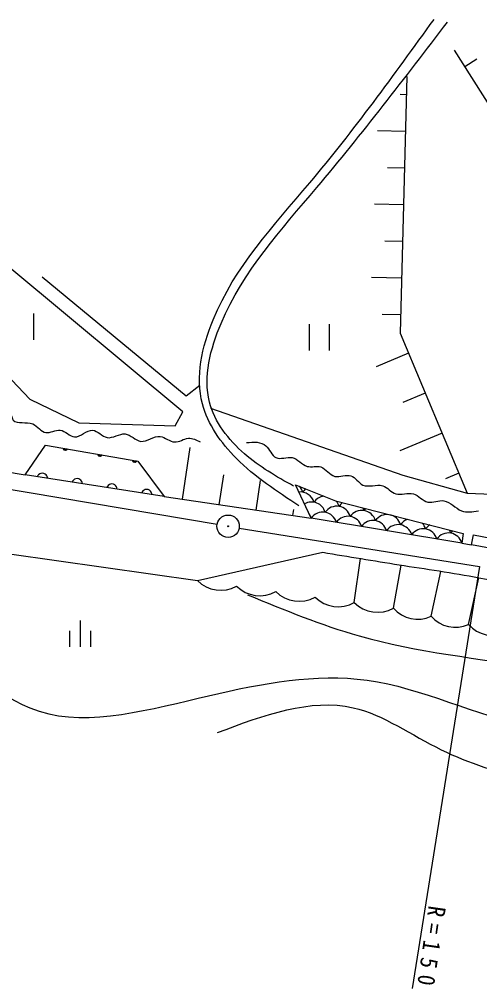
# Model space of a CAD drawing. Units: millimetres, scale not verified. Extents: x 40000 to 680000, y 20000 to 380000.
# Drawn here: x 359936 to 394865, y 244631 to 318226 of the extents above; entities that cross this region are included whole.
import ezdxf

# ---------------------------------------------------------------- set-up
doc = ezdxf.new("R2010")
doc.units = ezdxf.units.MM
doc.header["$LTSCALE"] = 1000
doc.layers.add('M-BGD', color=7, linetype='Continuous', lineweight=25)
doc.styles.add('ＭＳ ゴシック', font='')
doc.styles.get('ＭＳ ゴシック').set_extended_font_data('MS Gothic')

msp = doc.modelspace()

# ---------------------------------------------------------------- linework, layer by layer
at = {"layer": 'M-BGD'}
for p, q in [((393739, 314660), (394653, 315239)), ((389296, 312500), (388839, 312512)), ((389225, 309714), (387114, 309767)), ((389154, 306927), (387863, 306960)), ((389083, 304141), (386889, 304197)), ((389013, 301354), (387671, 301388)), ((388942, 298568), (386664, 298626)), ((361026, 293897), (361026, 295897)), ((388871, 295781), (387479, 295817)), ((381940, 295073), (381940, 293073)), ((383460, 293073), (383460, 295073)), ((389471, 292871), (387004, 291839)), ((390741, 289836), (389044, 289126)), ((392011, 286801), (388820, 285466)), ((363553, 285580), (363281, 285627)), ((363553, 285580), (363281, 285627)), ((363289, 285601), (363537, 285558)), ((363289, 285601), (363537, 285558)), ((363516, 285538), (363303, 285574)), ((363516, 285538), (363303, 285574)), ((372320, 281786), (372898, 285706)), ((374939, 279878), (345109, 284889)), ((363322, 285547), (363488, 285518)), ((363322, 285547), (363488, 285518)), ((363449, 285506), (363355, 285523)), ((363449, 285506), (363355, 285523)), ((366185, 285125), (365913, 285172)), ((366185, 285125), (365913, 285172)), ((365921, 285146), (366169, 285103)), ((365921, 285146), (366169, 285103)), ((366148, 285083), (365935, 285119)), ((366148, 285083), (365935, 285119)), ((365954, 285092), (366120, 285063)), ((365954, 285092), (366120, 285063)), ((366081, 285051), (365987, 285068)), ((366081, 285051), (365987, 285068)), ((368817, 284670), (368545, 284717)), ((368817, 284670), (368545, 284717)), ((368553, 284691), (368801, 284648)), ((368553, 284691), (368801, 284648)), ((368779, 284628), (368567, 284665)), ((368779, 284628), (368567, 284665)), ((368586, 284637), (368752, 284608)), ((368586, 284637), (368752, 284608)), ((368713, 284597), (368619, 284613)), ((368713, 284597), (368619, 284613)), ((375111, 281375), (375444, 283636)), ((393281, 283766), (392266, 283341)), ((377902, 280964), (378235, 283225)), ((370925, 281991), (382088, 280347)), ((380693, 280553), (380760, 281005)), ((376617, 279603), (394865, 276685)), ((393523, 278450), (394243, 278338)), ((385353, 273938), (385824, 277294)), ((388331, 273520), (388913, 276789)), ((394865, 276685), (389739, 244631)), ((391181, 272904), (391915, 276301)), ((394030, 272288), (394797, 275832)), ((364545, 272591), (364545, 270591)), ((363745, 271791), (363745, 270591)), ((365345, 271791), (365345, 270591))]:
    msp.add_line(p, q, dxfattribs=at)
for points in [[(420369, 303740), (406963, 299733), (404373, 299512), (402225, 301276), (392968, 315877)], [(389331, 313893), (388836, 294388), (393916, 282248)], [(346234, 301613), (355697, 294666), (360728, 289395), (364442, 287599), (371748, 287359), (372347, 288437), (350427, 306644), (348151, 306525)], [(361672, 298676), (372601, 289647), (373619, 290462)], [(374434, 288697), (389028, 283606), (393916, 282248), (397106, 282112), (409325, 279397)], [(333080, 287321), (340203, 286491), (346607, 285972), (360367, 283636)], [(362082, 283368), (362065, 283468), (362030, 283555), (361963, 283646), (361891, 283706), (361801, 283752), (361675, 283772), (361575, 283755), (361489, 283720), (361397, 283653), (361338, 283582), (361291, 283492)], [(364721, 282957), (364704, 283057), (364669, 283144), (364603, 283235), (364531, 283295), (364441, 283341), (364314, 283361), (364215, 283344), (364128, 283309), (364037, 283242), (363977, 283170), (363931, 283081)], [(348562, 283136), (355590, 278159), (373443, 275608), (382964, 277762)], [(367361, 282546), (367344, 282646), (367309, 282733), (367242, 282824), (367170, 282884), (367080, 282930), (366954, 282950), (366854, 282933), (366768, 282898), (366676, 282831), (366617, 282759), (366570, 282669)], [(370000, 282135), (369983, 282235), (369948, 282322), (369882, 282413), (369810, 282473), (369720, 282519), (369593, 282539), (369494, 282522), (369407, 282487), (369316, 282420), (369256, 282348), (369210, 282258)]]:
    msp.add_lwpolyline(points, dxfattribs=at)
for points in [[(370925, 281991), (360367, 283636), (361925, 285886), (368934, 284674)], [(363569, 285601), (363551, 285568), (363528, 285541), (363494, 285517), (363461, 285504), (363424, 285499), (363376, 285507), (363343, 285525), (363316, 285548), (363292, 285582), (363279, 285615), (363274, 285652)], [(363569, 285601), (363551, 285568), (363528, 285541), (363494, 285517), (363461, 285504), (363424, 285499), (363376, 285507), (363343, 285525), (363316, 285548), (363292, 285582), (363279, 285615), (363274, 285652)], [(366201, 285146), (366183, 285113), (366160, 285087), (366126, 285062), (366093, 285049), (366056, 285044), (366008, 285052), (365975, 285070), (365948, 285093), (365924, 285127), (365911, 285160), (365906, 285198)], [(366201, 285146), (366183, 285113), (366160, 285087), (366126, 285062), (366093, 285049), (366056, 285044), (366008, 285052), (365975, 285070), (365948, 285093), (365924, 285127), (365911, 285160), (365906, 285198)], [(368833, 284692), (368815, 284658), (368792, 284632), (368758, 284607), (368725, 284595), (368687, 284589), (368640, 284597), (368607, 284615), (368580, 284638), (368556, 284673), (368543, 284705), (368537, 284743)], [(368833, 284692), (368815, 284658), (368792, 284632), (368758, 284607), (368725, 284595), (368687, 284589), (368640, 284597), (368607, 284615), (368580, 284638), (368556, 284673), (368543, 284705), (368537, 284743)], [(393523, 278450), (382088, 280347), (380896, 282892), (383940, 281658), (393605, 279190)], [(402151, 276868), (394243, 278338), (394395, 279098), (402303, 277577)]]:
    msp.add_lwpolyline(points, close=True, dxfattribs=at)
for radius in [850, 34]:
    msp.add_circle((375778, 279737), radius, dxfattribs=at)
for centre, radius, start, end in [((380412, 282045), 1065, 15.49042, 43.10339), ((381264, 281279), 1065, 15.49042, 95.83749), ((382318, 281729), 1065, 127.23831, 145.66608), ((383170, 280963), 1065, 96.69464, 145.66608), ((382116, 280513), 1065, 15.49042, 120.22452), ((384022, 280196), 1065, 15.49042, 145.66608), ((383170, 280963), 1065, 15.49042, 39.90466), ((385075, 280646), 1065, 124.65335, 145.66608), ((381062, 280063), 1065, 15.49042, 34.71347), ((382968, 279746), 1065, 15.49042, 145.66608), ((384874, 279430), 1065, 15.49042, 145.66608), ((385927, 279880), 1065, 15.49042, 145.66608), ((385075, 280646), 1065, 15.49042, 26.7012), ((386981, 280330), 1065, 135.58429, 145.66608), ((387833, 279564), 1065, 15.49042, 145.66608), ((386779, 279114), 1065, 15.49042, 145.66608), ((388685, 278798), 1065, 15.49042, 145.66608), ((389739, 279248), 1065, 107.94028, 145.66608), ((389739, 279248), 1065, 15.49042, 43.41431), ((391645, 278931), 1065, 121.99667, 145.66608), ((390591, 278481), 1065, 15.49042, 145.66608), ((392497, 278165), 1065, 15.49042, 145.66608), ((391645, 278931), 1065, 15.49042, 29.35788), ((393550, 278615), 1065, 133.28802, 145.66608), ((375211, 277390), 2510, 225.22452, 298.80811), ((378188, 276972), 2510, 225.22452, 298.80811), ((381166, 276555), 2510, 225.22452, 298.80811), ((384144, 276137), 2510, 225.22452, 298.80811), ((387121, 275720), 2510, 225.22452, 298.80811), ((390167, 275112), 2430, 220.92963, 294.66943), ((393016, 274496), 2430, 220.92963, 294.66943), ((395866, 273879), 2430, 220.92963, 294.66943)]:
    msp.add_arc(centre, radius, start, end, dxfattribs=at)
for points, knots in [([(381154, 281298), (379491, 282379), (377827, 283460), (376402, 284895), (375235, 286071), (374228, 287484), (373823, 289036), (373288, 291083), (373798, 293372), (374637, 295417), (376295, 299460), (379236, 302555), (381968, 305803), (385322, 309789), (388363, 314008), (391404, 318226)], [0, 0, 0, 0, 1, 1, 1, 2, 2, 2, 3, 3, 3, 4, 4, 4, 5, 5, 5, 5]), ([(380747, 282791), (379451, 283514), (378156, 284237), (377013, 285235), (375798, 286296), (374756, 287666), (374366, 289172), (373869, 291088), (374429, 293223), (375248, 295146), (376959, 299164), (379799, 302257), (382511, 305464), (385951, 309529), (389187, 313775), (392422, 318022)], [0, 0, 0, 0, 1, 1, 1, 2, 2, 2, 3, 3, 3, 4, 4, 4, 5, 5, 5, 5]), ([(355960, 291690), (355995, 291340), (356029, 290990), (356245, 290836), (356527, 290635), (357117, 290768), (357384, 290551), (357716, 290281), (357550, 289473), (357859, 289175), (358144, 288950), (358762, 289083), (359045, 288842), (359289, 288601), (359265, 288054), (359473, 287798), (359766, 287488), (360455, 287700), (360944, 287513), (361323, 287341), (361587, 286917), (361941, 286849), (362276, 286809), (362675, 287072), (363032, 287039), (363419, 286981), (363759, 286555), (364124, 286517), (364573, 286501), (365056, 287058), (365500, 287039), (365869, 286997), (366210, 286555), (366592, 286469), (367031, 286402), (367525, 286793), (367968, 286754), (368381, 286689), (368750, 286248), (369155, 286184), (369626, 286143), (370144, 286606), (370626, 286564), (370997, 286509), (371349, 286155), (371718, 286137), (372059, 286120), (372414, 286391), (372762, 286422), (373067, 286449), (373365, 286293), (373664, 286137)], [0, 0, 0, 0, 1, 1, 1, 2, 2, 2, 3, 3, 3, 4, 4, 4, 5, 5, 5, 6, 6, 6, 7, 7, 7, 8, 8, 8, 9, 9, 9, 10, 10, 10, 11, 11, 11, 12, 12, 12, 13, 13, 13, 14, 14, 14, 15, 15, 15, 16, 16, 16, 17, 17, 17, 17]), ([(377176, 286089), (377733, 286135), (378289, 286181), (378648, 285852), (378931, 285592), (379091, 285097), (379407, 284950), (379738, 284797), (380240, 285025), (380641, 284950), (381061, 284850), (381371, 284406), (381780, 284286), (382112, 284210), (382503, 284334), (382824, 284238), (383207, 284102), (383485, 283638), (383869, 283526), (384250, 283436), (384734, 283684), (385103, 283574), (385439, 283452), (385675, 283023), (386004, 282862), (386444, 282677), (387042, 282952), (387510, 282815), (387869, 282687), (388151, 282315), (388507, 282197), (388917, 282087), (389418, 282303), (389836, 282197), (390225, 282080), (390541, 281676), (390928, 281580), (391315, 281507), (391771, 281733), (392162, 281675), (392644, 281604), (393026, 281097), (393491, 280916), (393879, 280764), (394326, 280840), (394772, 280916)], [0, 0, 0, 0, 1, 1, 1, 2, 2, 2, 3, 3, 3, 4, 4, 4, 5, 5, 5, 6, 6, 6, 7, 7, 7, 8, 8, 8, 9, 9, 9, 10, 10, 10, 11, 11, 11, 12, 12, 12, 13, 13, 13, 14, 14, 14, 15, 15, 15, 15]), ([(345636, 281566), (347769, 281044), (349903, 280522), (351154, 279172), (352344, 277889), (352735, 275856), (353477, 273945), (354877, 270340), (357527, 267168), (360737, 265960), (364435, 264383), (369104, 265648), (373514, 266686), (377732, 267681), (381657, 268499), (385565, 268138), (389732, 267778), (393686, 265699), (398052, 264653), (401659, 263789), (405547, 263629), (408360, 261749), (410529, 260301), (412058, 257831), (413587, 255361)], [0, 0, 0, 0, 1, 1, 1, 2, 2, 2, 3, 3, 3, 4, 4, 4, 5, 5, 5, 6, 6, 6, 7, 7, 7, 8, 8, 8, 8]), ([(382964, 277762), (384898, 277438), (386831, 277115), (388769, 276812), (390787, 276497), (392810, 276204), (394817, 275829), (397861, 275260), (400869, 274500), (403875, 273743), (407841, 272756), (411807, 271786), (415754, 270734), (418182, 270086), (420604, 269407), (423046, 268827), (427973, 267656), (432989, 266886), (438004, 266115)], [0, 0, 0, 0, 1, 1, 1, 2, 2, 2, 3, 3, 3, 4, 4, 4, 5, 5, 5, 6, 6, 6, 6]), ([(377244, 274533), (380053, 273380), (382862, 272227), (385717, 271417), (390163, 270156), (394721, 269725), (399549, 268925), (400090, 268836), (400633, 268742), (401178, 268641)], [0, 0, 0, 0, 1, 1, 1, 2, 2, 2, 3, 3, 3, 3]), ([(374966, 264072), (378501, 265390), (382037, 266707), (385275, 265960), (387562, 265432), (389700, 263873), (391954, 262766), (394064, 261728), (396276, 261085), (398487, 260442)], [0, 0, 0, 0, 1, 1, 1, 2, 2, 2, 3, 3, 3, 3])]:
    msp.add_open_spline(points, degree=3, knots=knots, dxfattribs=at)

# ---------------------------------------------------------------- texts
at = {"layer": 'M-BGD', "insert": (390980, 250984), "char_height": 1320, "attachment_point": 7, "rotation": 261.8, "style": 'ＭＳ ゴシック'}
msp.add_mtext('\\T1.63;\\W0.9;R=150', dxfattribs=at)

doc.saveas('drawing.dxf')
